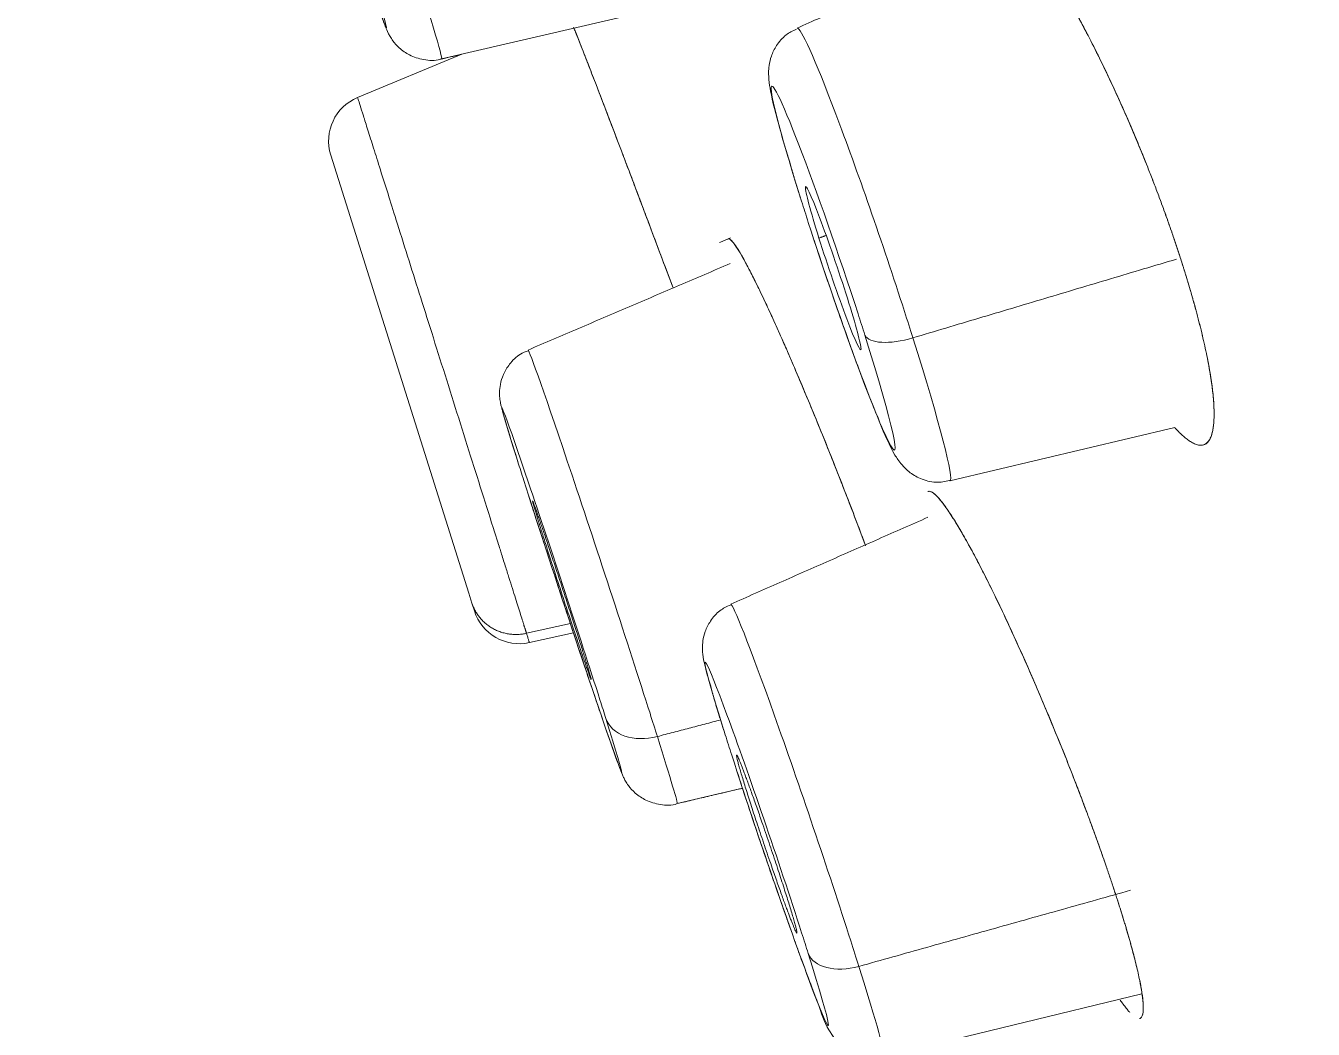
# Model space of a CAD drawing. Extents: x 5217 to 6345, y 0 to 827.
# Drawn here: x 5964.48 to 5972.71, y 474.04 to 480.44 of the extents above; entities that cross this region are included whole.
import ezdxf

# ---------------------------------------------------------------- set-up
doc = ezdxf.new("R2010")
doc.units = 0
doc.header["$LTSCALE"] = 30
doc.header["$MEASUREMENT"] = 0
doc.layers.add('1', color=7, linetype='CONTINUOUS')

msp = doc.modelspace()

# ---------------------------------------------------------------- linework, layer by layer
at = {"layer": '1', "color": 7, "linetype": 'Continuous', "lineweight": 18}
for p, q in [((5967.1402, 480.2323), (5968.6367, 480.5793)), ((5967.2686, 480.2621), (5966.6037, 479.9867)), ((5966.4324, 479.6193), (5967.3138, 476.8239)), ((5968.9838, 479.0903), (5968.9205, 479.0632)), ((5968.9205, 479.0633), (5968.9133, 479.0602)), ((5970.3853, 477.5392), (5971.8207, 477.8801)), ((5967.3138, 476.8239), (5967.334, 476.7598)), ((5967.3496, 476.7103), (5967.334, 476.7598)), ((5967.7006, 476.5076), (5967.982, 476.57)), ((5968.6444, 475.48), (5969.0616, 475.5783)), ((5969.9639, 473.8658), (5971.6102, 474.2662))]:
    msp.add_line(p, q, dxfattribs=at)
at = {"layer": '1', "color": 7, "linetype": 'Continuous', "lineweight": 13}
msp.add_line((5967.682, 476.5669), (5967.962, 476.6298), dxfattribs=at)
at = {"layer": '1', "color": 7, "linetype": 'Continuous', "lineweight": 18}
for centre, start, end in [((5966.7185, 479.7095), 112.5, 197.5), ((5967.6357, 476.8005), 197.5, 282.5)]:
    msp.add_arc(centre, 0.3, start, end, dxfattribs=at)
for centre, major_axis, ratio, start_param, end_param in [((5966.4087, 481.5968), (-0.3785, 1.1649), 0.015114, 2.774884, 4.188724), ((5969.6401, 478.8974), (0.3922, -1.1621), 0.048352, 1.300387, 2.298296), ((5969.6401, 478.8974), (0.1759, -0.5211), 0.048352, 1.177612, 4.319205), ((5969.6401, 478.8974), (0.3922, -1.1621), 0.048352, 4.319205, 4.44198), ((5969.6401, 478.8974), (-0.1759, 0.5211), 0.048352, 1.177612, 4.319205), ((5969.6401, 478.8974), (0.3922, -1.1621), 0.048352, 1.177612, 1.300387), ((5967.908, 476.8418), (-0.3827, 1.1635), 0.012341, 0.332669, 0.785322), ((5967.908, 476.8418), (-0.3827, 1.1635), 0.012341, 0.785322, 0.920831), ((5967.908, 476.8418), (-0.3827, 1.1635), 0.012341, 0.920831, 3.926915), ((5969.2159, 475.2217), (-0.3932, 1.1605), 0.027688, 0.509342, 0.916004), ((5969.2159, 475.2217), (-0.3932, 1.1605), 0.027688, 0.916004, 1.051553), ((5969.2159, 475.2217), (-0.3932, 1.1605), 0.027688, 1.051553, 4.057596)]:
    msp.add_ellipse(centre, major_axis=major_axis, ratio=ratio, start_param=start_param, end_param=end_param, dxfattribs=at)
at = {"layer": '1', "color": 7, "linetype": 'Continuous', "lineweight": 13}
for centre, major_axis, ratio, start_param, end_param in [((5966.6694, 481.6815), (-0.4709, 1.4491), 0.015114, 3.140254, 4.188724), ((5969.8979, 478.9844), (0.4877, -1.4451), 0.048352, 1.300387, 3.146678), ((5969.6401, 478.8974), (0.3922, -1.1621), 0.048352, 2.298295, 4.319205), ((5969.6401, 478.8974), (0.3922, -1.1621), 0.048352, 4.44198, 7.460797), ((5969.8979, 478.9844), (0.4877, -1.4451), 0.048352, 1.177612, 1.300387), ((5970.1262, 478.5655), (-0.2861, -0.0902), 0.382683, 0.05236, 1.530973), ((5969.8979, 478.9844), (-0.4877, 1.4451), 0.048352, 3.137101, 4.319205), ((5968.1683, 476.9274), (-0.4761, 1.4474), 0.012341, 4.062424, 6.283926), ((5967.908, 476.8418), (-0.3827, 1.1635), 0.012341, 4.062424, 6.615857), ((5969.4749, 475.3094), (-0.4891, 1.4436), 0.027688, 4.193146, 6.283932), ((5969.2159, 475.2217), (-0.3932, 1.1605), 0.027688, 4.193146, 6.792527), ((5967.908, 476.8418), (-0.3827, 1.1635), 0.012341, 3.926915, 4.062424), ((5968.1683, 476.9274), (-0.4761, 1.4474), 0.012341, 3.926915, 4.062424), ((5968.4737, 476.1161), (0.2861, 0.0902), 0.707107, 3.159046, 4.643525), ((5968.1683, 476.9274), (-0.4761, 1.4474), 0.012341, 3.140491, 3.926915), ((5969.2159, 475.2217), (-0.3932, 1.1605), 0.027688, 4.057596, 4.193146), ((5969.4749, 475.3094), (-0.4891, 1.4436), 0.027688, 4.057596, 4.193146), ((5969.7649, 474.6198), (-0.2861, -0.0902), 0.608761, 0.034907, 1.517595), ((5969.4749, 475.3094), (-0.4891, 1.4436), 0.027688, 3.139117, 4.057596)]:
    msp.add_ellipse(centre, major_axis=major_axis, ratio=ratio, start_param=start_param, end_param=end_param, dxfattribs=at)
at = {"layer": '1', "color": 7, "linetype": 'Continuous', "lineweight": 18}
for points, degree, knots in [([(5956.6668, 553.2546), (5956.6669, 553.2544), (5956.7304, 553.0528), (5956.7986, 552.8365), (5956.9395, 552.3899), (5957.0844, 551.9301), (5957.3052, 551.2299), (5957.5316, 550.5119), (5957.8357, 549.5474), (5958.1462, 548.5626), (5958.5349, 547.3299), (5958.9299, 546.0771), (5959.4018, 544.5803), (5959.8792, 543.0664), (5960.4305, 541.3178), (5960.9853, 539.5581), (5961.6095, 537.5785), (5962.2344, 535.5965), (5962.9225, 533.4141), (5963.6079, 531.2403), (5964.349, 528.8898), (5965.0835, 526.5604), (5965.8653, 524.0807), (5966.6363, 521.6354), (5967.4459, 519.0678), (5968.2404, 516.5478), (5969.0646, 513.9338), (5969.8699, 511.3799), (5970.6962, 508.7592), (5971.5001, 506.2095), (5972.317, 503.6186), (5973.1088, 501.1074), (5973.9063, 498.5779), (5974.6946, 496.0778), (5975.4823, 493.5795), (5976.2996, 490.9873), (5977.1096, 488.4184), (5977.9438, 485.7725), (5978.7629, 483.1748), (5979.6031, 480.5101), (5980.4194, 477.921), (5981.2531, 475.2768), (5982.0538, 472.7374), (5982.8676, 470.1562), (5983.6391, 467.7095), (5984.4193, 465.2348), (5985.1481, 462.9235), (5985.8814, 460.5978), (5986.5548, 458.4622), (5987.2287, 456.3246), (5987.8355, 454.4001), (5988.4397, 452.484), (5988.9708, 450.7995), (5989.4968, 449.1311), (5989.9457, 447.7074), (5990.388, 446.3045), (5990.7509, 445.1536), (5990.958, 444.4968), (5991.138, 443.9258)], 2, [0, 0, 0, 0.033713, 0.033713, 0.068746, 0.068746, 0.10378, 0.10378, 0.138813, 0.138813, 0.173846, 0.173846, 0.208879, 0.208879, 0.243913, 0.243913, 0.278946, 0.278946, 0.313979, 0.313979, 0.349012, 0.349012, 0.384046, 0.384046, 0.419079, 0.419079, 0.454112, 0.454112, 0.489145, 0.489145, 0.524179, 0.524179, 0.559212, 0.559212, 0.594245, 0.594245, 0.629278, 0.629278, 0.664312, 0.664312, 0.699345, 0.699345, 0.734378, 0.734378, 0.769411, 0.769411, 0.804444, 0.804444, 0.839478, 0.839478, 0.874511, 0.874511, 0.909544, 0.909544, 0.944577, 0.944577, 0.979611, 0.979611, 1, 1, 1]), ([(5971.8745, 478.9077), (5971.8726, 478.914), (5971.8686, 478.9264), (5971.8626, 478.9452), (5971.8565, 478.9641), (5971.8504, 478.983), (5971.8441, 479.0021), (5971.8378, 479.0213), (5971.8314, 479.0405), (5971.8249, 479.0599), (5971.8184, 479.0793), (5971.8117, 479.0988), (5971.805, 479.1184), (5971.7982, 479.138), (5971.7913, 479.1578), (5971.7844, 479.1776), (5971.7774, 479.1975), (5971.7631, 479.2376), (5971.7412, 479.2981), (5971.7111, 479.3791), (5971.6801, 479.4603), (5971.6383, 479.567), (5971.584, 479.7005), (5971.5155, 479.8612), (5971.4432, 480.0227), (5971.3724, 480.1734), (5971.3025, 480.3147), (5971.2312, 480.4519), (5971.1552, 480.5906), (5971.0868, 480.7067), (5971.0302, 480.7968), (5970.9857, 480.8638), (5970.9481, 480.9167), (5970.9143, 480.9616), (5970.8807, 481.0038), (5970.8512, 481.0379), (5970.8291, 481.0613), (5970.8159, 481.0746), (5970.8002, 481.0896), (5970.771, 481.1152), (5970.7296, 481.1436), (5970.6909, 481.1555), (5970.6691, 481.1522), (5970.661, 481.1488), (5970.6601, 481.1485)], 3, [0, 0, 0, 0, 0.005851, 0.011712, 0.017582, 0.023462, 0.029351, 0.035249, 0.041156, 0.047073, 0.053, 0.058935, 0.06488, 0.070835, 0.076799, 0.082772, 0.088755, 0.094747, 0.118884, 0.143013, 0.167135, 0.191249, 0.238146, 0.2866, 0.337139, 0.388501, 0.432005, 0.479799, 0.534744, 0.590969, 0.626712, 0.660893, 0.693516, 0.716054, 0.744112, 0.779566, 0.795628, 0.806502, 0.817835, 0.84193, 0.896046, 0.957243, 0.995453, 1, 1, 1, 1]), ([(5971.8745, 478.9077), (5971.8726, 478.914), (5971.8686, 478.9264), (5971.8626, 478.9452), (5971.8565, 478.9641), (5971.8504, 478.983), (5971.8441, 479.0021), (5971.8378, 479.0213), (5971.8314, 479.0405), (5971.8249, 479.0599), (5971.8184, 479.0793), (5971.8117, 479.0988), (5971.805, 479.1184), (5971.7982, 479.138), (5971.7913, 479.1578), (5971.7844, 479.1776), (5971.7774, 479.1975), (5971.7631, 479.2376), (5971.7412, 479.2981), (5971.7111, 479.3791), (5971.6801, 479.4603), (5971.6383, 479.567), (5971.584, 479.7005), (5971.5155, 479.8612), (5971.4432, 480.0227), (5971.3724, 480.1734), (5971.3025, 480.3147), (5971.2312, 480.4519), (5971.1552, 480.5906), (5971.0868, 480.7067), (5971.0302, 480.7968), (5970.9857, 480.8638), (5970.9481, 480.9167), (5970.9143, 480.9616), (5970.8807, 481.0038), (5970.8512, 481.0379), (5970.8291, 481.0613), (5970.8159, 481.0746), (5970.8002, 481.0896), (5970.771, 481.1152), (5970.7296, 481.1436), (5970.6909, 481.1555), (5970.6696, 481.1523), (5970.6614, 481.149), (5970.6605, 481.1486), (5970.6601, 481.1485)], 3, [0, 0, 0, 0, 0.005851, 0.011712, 0.017582, 0.023462, 0.029351, 0.035249, 0.041156, 0.047073, 0.052999, 0.058935, 0.06488, 0.070835, 0.076798, 0.082772, 0.088754, 0.094747, 0.118884, 0.143013, 0.167134, 0.191248, 0.238145, 0.2866, 0.337139, 0.3885, 0.432004, 0.479798, 0.534743, 0.590968, 0.626711, 0.660892, 0.693514, 0.716053, 0.74411, 0.779564, 0.795626, 0.806501, 0.817833, 0.841929, 0.896044, 0.957241, 0.995451, 0.9978, 1, 1, 1, 1]), ([(5970.6627, 481.1495), (5970.6723, 481.1532), (5970.6936, 481.1551), (5970.7319, 481.1417), (5970.7763, 481.1119), (5970.8267, 481.0654), (5970.8826, 481.0026), (5970.9436, 480.9239), (5971.0087, 480.8303), (5971.0772, 480.7227), (5971.1483, 480.6025), (5971.221, 480.4714), (5971.2946, 480.3306), (5971.3682, 480.1822), (5971.4412, 480.0273), (5971.5125, 479.8682), (5971.5819, 479.7058), (5971.6374, 479.5693), (5971.6801, 479.4603), (5971.7111, 479.3792), (5971.7412, 479.2983), (5971.7654, 479.2313), (5971.7842, 479.1782), (5971.798, 479.1388), (5971.8114, 479.0997), (5971.8246, 479.0609), (5971.8375, 479.0222), (5971.8502, 478.9838), (5971.8625, 478.9456), (5971.8705, 478.9204), (5971.8745, 478.9077)], 3, [0, 0, 0, 0, 0.049846, 0.099865, 0.150218, 0.200742, 0.251793, 0.303292, 0.354802, 0.406286, 0.457377, 0.50862, 0.559088, 0.609698, 0.659616, 0.709447, 0.758633, 0.807864, 0.832105, 0.856295, 0.880488, 0.904733, 0.916673, 0.928593, 0.940497, 0.952392, 0.964284, 0.976179, 0.988082, 1, 1, 1, 1]), ([(5970.6627, 481.1495), (5970.6723, 481.1532), (5970.6936, 481.1551), (5970.7319, 481.1417), (5970.7763, 481.1119), (5970.8267, 481.0654), (5970.8826, 481.0026), (5970.9436, 480.9239), (5971.0087, 480.8303), (5971.0772, 480.7227), (5971.1483, 480.6025), (5971.221, 480.4714), (5971.2946, 480.3306), (5971.3682, 480.1822), (5971.4412, 480.0273), (5971.5125, 479.8682), (5971.5819, 479.7058), (5971.6374, 479.5693), (5971.6801, 479.4603), (5971.7111, 479.3792), (5971.7412, 479.2983), (5971.7654, 479.2313), (5971.7842, 479.1782), (5971.798, 479.1388), (5971.8114, 479.0997), (5971.8246, 479.0609), (5971.8375, 479.0222), (5971.8502, 478.9838), (5971.8625, 478.9456), (5971.8705, 478.9204), (5971.8745, 478.9077)], 3, [0, 0, 0, 0, 0.049846, 0.099865, 0.150218, 0.200742, 0.251793, 0.303292, 0.354802, 0.406286, 0.457377, 0.50862, 0.559088, 0.609698, 0.659616, 0.709447, 0.758633, 0.807864, 0.832105, 0.856295, 0.880488, 0.904733, 0.916673, 0.928593, 0.940497, 0.952392, 0.964284, 0.976179, 0.988082, 1, 1, 1, 1]), ([(5966.7048, 480.6518), (5966.7258, 480.5903), (5966.7586, 480.4959), (5966.7843, 480.4337), (5966.7962, 480.3996), (5966.8309, 480.3439), (5966.8714, 480.2979), (5966.9372, 480.2516), (5967.027, 480.2241), (5967.1019, 480.2182), (5967.1381, 480.2329), (5967.1414, 480.2344)], 3, [0, 0, 0, 0, 0.268141, 0.493264, 0.629694, 0.670092, 0.729581, 0.803576, 0.891625, 0.990278, 1, 1, 1, 1]), ([(5968.6176, 478.771), (5968.5952, 478.831), (5968.55, 478.9521), (5968.4948, 479.0993), (5968.4523, 479.2119), (5968.4134, 479.3152), (5968.3578, 479.4624), (5968.2907, 479.6394), (5968.2245, 479.813), (5968.1659, 479.966), (5968.1123, 480.1052), (5968.0647, 480.228), (5968.0246, 480.3302), (5967.9985, 480.3959), (5967.9854, 480.4287), (5967.9822, 480.4365)], 3, [0, 0, 0, 0, 0.086189, 0.174361, 0.214676, 0.253176, 0.329294, 0.439947, 0.535291, 0.624069, 0.718661, 0.81139, 0.895363, 0.974222, 1, 1, 1, 1]), ([(5967.9822, 480.4365), (5967.9854, 480.4286), (5967.9995, 480.3933), (5968.0271, 480.3236), (5968.0685, 480.2179), (5968.1153, 480.0973), (5968.1677, 479.9615), (5968.2252, 479.8112), (5968.2804, 479.6664), (5968.3311, 479.5327), (5968.3762, 479.4136), (5968.4302, 479.2705), (5968.4937, 479.1018), (5968.559, 478.9276), (5968.6005, 478.8165), (5968.6175, 478.7709)], 3, [0, 0, 0, 0, 0.025983, 0.112796, 0.199523, 0.286996, 0.376068, 0.467525, 0.560112, 0.621837, 0.683998, 0.746884, 0.840131, 0.934495, 1, 1, 1, 1]), ([(5968.6176, 478.771), (5968.5952, 478.831), (5968.55, 478.9521), (5968.4948, 479.0993), (5968.4523, 479.2119), (5968.4134, 479.3152), (5968.3578, 479.4624), (5968.2907, 479.6394), (5968.2245, 479.813), (5968.1659, 479.966), (5968.1123, 480.1052), (5968.0647, 480.228), (5968.0246, 480.3302), (5967.9985, 480.3959), (5967.9854, 480.4287), (5967.9822, 480.4365)], 3, [0, 0, 0, 0, 0.086189, 0.174362, 0.214676, 0.253176, 0.329294, 0.439947, 0.535292, 0.62407, 0.718661, 0.81139, 0.895363, 0.974222, 1, 1, 1, 1]), ([(5967.9822, 480.4365), (5967.9854, 480.4286), (5967.9995, 480.3933), (5968.0271, 480.3236), (5968.0685, 480.2179), (5968.1153, 480.0973), (5968.1677, 479.9615), (5968.2252, 479.8112), (5968.2804, 479.6664), (5968.3311, 479.5327), (5968.3762, 479.4136), (5968.4302, 479.2705), (5968.4937, 479.1018), (5968.559, 478.9276), (5968.6005, 478.8165), (5968.6175, 478.7709)], 3, [0, 0, 0, 0, 0.025983, 0.112796, 0.199523, 0.286996, 0.376068, 0.467525, 0.560112, 0.621837, 0.683998, 0.746884, 0.840131, 0.934495, 1, 1, 1, 1]), ([(5969.4062, 480.422), (5969.3813, 480.4128), (5969.332, 480.3866), (5969.2776, 480.3223), (5969.2436, 480.2522), (5969.2298, 480.1903), (5969.227, 480.1395), (5969.2303, 480.0859), (5969.2459, 479.9917), (5969.2853, 479.8312), (5969.3439, 479.6326), (5969.3699, 479.548)], 3, [0, 0, 0, 0, 0.054224, 0.119774, 0.175982, 0.226257, 0.274036, 0.334498, 0.45917, 0.792371, 1, 1, 1, 1]), ([(5968.9682, 479.0832), (5968.9714, 479.0853), (5968.9797, 479.0842), (5968.9982, 479.0664), (5969.0228, 479.0326), (5969.0531, 478.9831), (5969.089, 478.9182), (5969.1302, 478.8384), (5969.1763, 478.7444), (5969.2271, 478.6366), (5969.2821, 478.5159), (5969.3407, 478.3837), (5969.4022, 478.2414), (5969.4656, 478.0913), (5969.5306, 477.9344), (5969.5962, 477.773), (5969.662, 477.6079), (5969.7271, 477.4414), (5969.7892, 477.2799), (5969.8288, 477.1749), (5969.8474, 477.1254)], 3, [0, 0, 0, 0, 0.05537, 0.110703, 0.165603, 0.220913, 0.276067, 0.331716, 0.387595, 0.443695, 0.499904, 0.556815, 0.613307, 0.669935, 0.725987, 0.782333, 0.838052, 0.894058, 0.949678, 1, 1, 1, 1]), ([(5969.8453, 477.1308), (5969.8283, 477.1763), (5969.7894, 477.2794), (5969.731, 477.4315), (5969.669, 477.5898), (5969.6055, 477.7494), (5969.537, 477.9189), (5969.4672, 478.0877), (5969.4015, 478.243), (5969.3536, 478.3538), (5969.3161, 478.4391), (5969.2881, 478.502), (5969.2571, 478.5709), (5969.2294, 478.6311), (5969.2025, 478.6888), (5969.163, 478.7719), (5969.1193, 478.8603), (5969.08, 478.9347), (5969.049, 478.9898), (5969.0216, 479.0345), (5968.9974, 479.0675), (5968.9801, 479.0837), (5968.9723, 479.0854), (5968.9693, 479.0841), (5968.9693, 479.0841)], 3, [0, 0, 0, 0, 0.046511, 0.104966, 0.153721, 0.207068, 0.268418, 0.330995, 0.389942, 0.445082, 0.464562, 0.497752, 0.527459, 0.559206, 0.584858, 0.615687, 0.693835, 0.747774, 0.783884, 0.842332, 0.89975, 0.951197, 0.999359, 1, 1, 1, 1]), ([(5969.8453, 477.1308), (5969.8283, 477.1762), (5969.7894, 477.2794), (5969.731, 477.4315), (5969.669, 477.5898), (5969.6055, 477.7494), (5969.537, 477.9189), (5969.4672, 478.0877), (5969.4015, 478.243), (5969.3536, 478.3538), (5969.3161, 478.4391), (5969.2881, 478.502), (5969.2571, 478.5709), (5969.2294, 478.6311), (5969.2025, 478.6888), (5969.163, 478.7719), (5969.1193, 478.8603), (5969.08, 478.9347), (5969.0486, 478.9906), (5969.0204, 479.0364), (5968.9957, 479.0695), (5968.9791, 479.0842), (5968.9719, 479.0852), (5968.9693, 479.0841)], 3, [0, 0, 0, 0, 0.046513, 0.104968, 0.153723, 0.207071, 0.268421, 0.330999, 0.389946, 0.445086, 0.464566, 0.497756, 0.527463, 0.559211, 0.584863, 0.615692, 0.693841, 0.74778, 0.78389, 0.844607, 0.904151, 0.957264, 1, 1, 1, 1]), ([(5968.9992, 479.0638), (5968.9992, 479.0638), (5969.0064, 479.0552), (5969.0228, 479.0326), (5969.0531, 478.9831), (5969.089, 478.9182), (5969.1302, 478.8384), (5969.1763, 478.7444), (5969.2271, 478.6366), (5969.2821, 478.5159), (5969.3407, 478.3837), (5969.4022, 478.2414), (5969.4656, 478.0913), (5969.5306, 477.9344), (5969.5962, 477.773), (5969.662, 477.6079), (5969.7271, 477.4414), (5969.7892, 477.2799), (5969.8288, 477.1749), (5969.8474, 477.1254)], 3, [0, 0, 0, 0, 0.000259, 0.061977, 0.124156, 0.18616, 0.24872, 0.311539, 0.374606, 0.437796, 0.501774, 0.565282, 0.628943, 0.691957, 0.755301, 0.817939, 0.880901, 0.943428, 1, 1, 1, 1]), ([(5969.5183, 479.0753), (5969.5648, 478.9335), (5969.6605, 478.6496), (5969.8101, 478.2321), (5969.9437, 477.8912), (5970.0078, 477.7477), (5970.0639, 477.656), (5970.1232, 477.595), (5970.198, 477.5493), (5970.2912, 477.5259), (5970.354, 477.534), (5970.3836, 477.5422)], 3, [0, 0, 0, 0, 0.18035, 0.377246, 0.576071, 0.78227, 0.845835, 0.880057, 0.918593, 0.962517, 1, 1, 1, 1]), ([(5971.8207, 477.8801), (5971.8257, 477.8745), (5971.8356, 477.8639), (5971.8544, 477.8447), (5971.8761, 477.8243), (5971.8997, 477.8049), (5971.9236, 477.7883), (5971.9484, 477.775), (5971.9742, 477.7669), (5971.9985, 477.7667), (5972.0199, 477.7751), (5972.0376, 477.7918), (5972.0535, 477.8201), (5972.0658, 477.8633), (5972.0729, 477.9278), (5972.0726, 478.0097), (5972.0643, 478.1091), (5972.0489, 478.2185), (5972.0306, 478.3176), (5972.0127, 478.4017), (5971.9973, 478.4686), (5971.9803, 478.5379), (5971.9652, 478.5961), (5971.9529, 478.6419), (5971.9439, 478.6743), (5971.9347, 478.707), (5971.9253, 478.74), (5971.9156, 478.7731), (5971.9057, 478.8065), (5971.8955, 478.8401), (5971.8852, 478.8738), (5971.8781, 478.8964), (5971.8745, 478.9077)], 3, [0, 0, 0, 0, 0.017202, 0.033979, 0.066329, 0.096945, 0.125681, 0.164106, 0.205807, 0.250792, 0.294973, 0.339209, 0.383499, 0.444367, 0.50317, 0.570043, 0.635367, 0.697303, 0.756594, 0.787422, 0.818227, 0.849009, 0.879769, 0.893312, 0.906808, 0.920259, 0.933664, 0.947023, 0.960336, 0.973603, 0.986824, 1, 1, 1, 1]), ([(5971.8207, 477.8801), (5971.8257, 477.8745), (5971.8356, 477.8639), (5971.8544, 477.8447), (5971.8761, 477.8243), (5971.8997, 477.8049), (5971.9236, 477.7883), (5971.9484, 477.775), (5971.9742, 477.7669), (5971.9985, 477.7667), (5972.0199, 477.7751), (5972.0376, 477.7918), (5972.0535, 477.8201), (5972.0658, 477.8633), (5972.0729, 477.9278), (5972.0726, 478.0097), (5972.0643, 478.1091), (5972.0489, 478.2185), (5972.0306, 478.3176), (5972.0127, 478.4017), (5971.9973, 478.4686), (5971.9803, 478.5379), (5971.9652, 478.5961), (5971.9529, 478.6419), (5971.9439, 478.6743), (5971.9347, 478.707), (5971.9253, 478.74), (5971.9156, 478.7731), (5971.9057, 478.8065), (5971.8955, 478.8401), (5971.8852, 478.8738), (5971.8781, 478.8964), (5971.8745, 478.9077)], 3, [0, 0, 0, 0, 0.017204, 0.033981, 0.066331, 0.096946, 0.125682, 0.164107, 0.205808, 0.250793, 0.294974, 0.33921, 0.3835, 0.444368, 0.503171, 0.570044, 0.635367, 0.697303, 0.756595, 0.787423, 0.818228, 0.84901, 0.879769, 0.893312, 0.906808, 0.920259, 0.933664, 0.947023, 0.960336, 0.973603, 0.986824, 1, 1, 1, 1]), ([(5971.8745, 478.9077), (5971.8766, 478.9013), (5971.8806, 478.8884), (5971.8866, 478.8691), (5971.8925, 478.8499), (5971.8983, 478.8309), (5971.9041, 478.8119), (5971.9097, 478.793), (5971.9153, 478.7742), (5971.9208, 478.7554), (5971.9262, 478.7368), (5971.9315, 478.7183), (5971.9368, 478.6999), (5971.9419, 478.6815), (5971.947, 478.6633), (5971.952, 478.6451), (5971.9569, 478.6271), (5971.9666, 478.5908), (5971.9805, 478.5373), (5971.9974, 478.4681), (5972.0127, 478.4014), (5972.0312, 478.3147), (5972.05, 478.2126), (5972.0652, 478.1027), (5972.0727, 478.0067), (5972.0725, 477.8987), (5972.0543, 477.8018), (5972.0197, 477.7714), (5971.9982, 477.7678), (5971.9982, 477.7678)], 3, [0, 0, 0, 0, 0.010037, 0.020071, 0.030103, 0.040135, 0.050167, 0.060202, 0.07024, 0.080283, 0.090332, 0.100388, 0.110454, 0.120529, 0.130616, 0.140716, 0.15083, 0.16096, 0.202037, 0.243014, 0.28398, 0.325026, 0.409424, 0.493402, 0.577793, 0.663426, 0.833194, 0.999984, 1, 1, 1, 1]), ([(5971.8745, 478.9077), (5971.8766, 478.9013), (5971.8806, 478.8884), (5971.8866, 478.8691), (5971.8925, 478.8499), (5971.8983, 478.8309), (5971.9041, 478.8119), (5971.9097, 478.793), (5971.9153, 478.7742), (5971.9208, 478.7554), (5971.9262, 478.7368), (5971.9315, 478.7183), (5971.9368, 478.6999), (5971.9419, 478.6815), (5971.947, 478.6633), (5971.952, 478.6451), (5971.9569, 478.6271), (5971.9666, 478.5908), (5971.9805, 478.5373), (5971.9974, 478.4681), (5972.0127, 478.4014), (5972.0312, 478.3147), (5972.05, 478.2126), (5972.0652, 478.1027), (5972.0727, 478.0067), (5972.0725, 477.8987), (5972.0551, 477.8061), (5972.0235, 477.7749), (5972.0053, 477.7694)], 3, [0, 0, 0, 0, 0.01023, 0.020456, 0.03068, 0.040904, 0.051129, 0.061356, 0.071587, 0.081822, 0.092064, 0.102314, 0.112572, 0.122841, 0.133121, 0.143415, 0.153723, 0.164047, 0.205912, 0.247674, 0.289426, 0.331259, 0.417276, 0.502865, 0.588874, 0.676149, 0.849173, 1, 1, 1, 1]), ([(5967.6938, 478.3701), (5967.6757, 478.3648), (5967.63, 478.3455), (5967.5745, 478.2906), (5967.5335, 478.2226), (5967.5142, 478.1595), (5967.509, 478.1075), (5967.5108, 478.0709), (5967.5138, 478.048), (5967.5175, 478.0284), (5967.5252, 477.9956), (5967.545, 477.9257), (5967.5865, 477.7903), (5967.622, 477.6775), (5967.626, 477.6647)], 3, [0, 0, 0, 0, 0.042402, 0.114834, 0.174409, 0.224959, 0.266737, 0.297729, 0.321935, 0.351553, 0.407442, 0.607005, 0.956644, 1, 1, 1, 1]), ([(5971.4716, 474.813), (5971.4699, 474.8185), (5971.4664, 474.8295), (5971.4611, 474.8462), (5971.4556, 474.8632), (5971.4501, 474.8802), (5971.4445, 474.8975), (5971.4388, 474.9149), (5971.4331, 474.9324), (5971.4272, 474.9501), (5971.4213, 474.968), (5971.4152, 474.986), (5971.4091, 475.0042), (5971.4029, 475.0226), (5971.3966, 475.0411), (5971.3902, 475.0597), (5971.3838, 475.0785), (5971.3707, 475.1165), (5971.3504, 475.1745), (5971.3223, 475.2534), (5971.2931, 475.3336), (5971.2544, 475.4385), (5971.2042, 475.5709), (5971.1409, 475.7334), (5971.0735, 475.9016), (5971.0071, 476.0623), (5970.9416, 476.2164), (5970.8748, 476.3697), (5970.803, 476.5301), (5970.7303, 476.6869), (5970.6622, 476.8286), (5970.6115, 476.9301), (5970.572, 477.007), (5970.5324, 477.0824), (5970.4863, 477.1667), (5970.4339, 477.2572), (5970.3835, 477.3377), (5970.341, 477.3976), (5970.3025, 477.4433), (5970.2704, 477.4713), (5970.2526, 477.4746), (5970.2455, 477.4717), (5970.2454, 477.4716)], 3, [0, 0, 0, 0, 0.00538, 0.010771, 0.016171, 0.021581, 0.027001, 0.032431, 0.037871, 0.043321, 0.048781, 0.054251, 0.059731, 0.065221, 0.070721, 0.07623, 0.08175, 0.08728, 0.109573, 0.131869, 0.154168, 0.17647, 0.218152, 0.261271, 0.306314, 0.352111, 0.39025, 0.432022, 0.480071, 0.52912, 0.575291, 0.61847, 0.636376, 0.661971, 0.707916, 0.745989, 0.796632, 0.850483, 0.884532, 0.942632, 0.998989, 1, 1, 1, 1]), ([(5971.4716, 474.813), (5971.4699, 474.8185), (5971.4664, 474.8295), (5971.4611, 474.8462), (5971.4556, 474.8632), (5971.4501, 474.8802), (5971.4445, 474.8975), (5971.4388, 474.9149), (5971.4331, 474.9324), (5971.4272, 474.9501), (5971.4213, 474.968), (5971.4152, 474.986), (5971.4091, 475.0042), (5971.4029, 475.0226), (5971.3966, 475.0411), (5971.3902, 475.0597), (5971.3838, 475.0785), (5971.3707, 475.1165), (5971.3504, 475.1745), (5971.3223, 475.2534), (5971.2931, 475.3336), (5971.2544, 475.4385), (5971.2042, 475.5709), (5971.1409, 475.7334), (5971.0735, 475.9016), (5971.0071, 476.0623), (5970.9416, 476.2164), (5970.8748, 476.3697), (5970.803, 476.5301), (5970.7303, 476.6869), (5970.6622, 476.8286), (5970.6115, 476.9301), (5970.572, 477.007), (5970.5324, 477.0824), (5970.4863, 477.1667), (5970.4339, 477.2572), (5970.3835, 477.3377), (5970.341, 477.3976), (5970.3052, 477.4401), (5970.2767, 477.4662), (5970.257, 477.4744), (5970.2479, 477.4727), (5970.2454, 477.4716)], 3, [0, 0, 0, 0, 0.00538, 0.01077, 0.01617, 0.02158, 0.027, 0.03243, 0.03787, 0.04332, 0.048779, 0.054249, 0.059729, 0.065218, 0.070718, 0.076228, 0.081747, 0.087277, 0.109569, 0.131864, 0.154162, 0.176463, 0.218144, 0.261261, 0.306303, 0.352098, 0.390236, 0.432006, 0.480054, 0.529101, 0.57527, 0.618448, 0.636354, 0.661948, 0.70789, 0.745962, 0.796603, 0.850453, 0.884501, 0.932342, 0.979291, 1, 1, 1, 1]), ([(5970.2684, 477.4689), (5970.272, 477.4671), (5970.2842, 477.4595), (5970.3084, 477.437), (5970.3438, 477.3938), (5970.385, 477.3349), (5970.4316, 477.2611), (5970.4831, 477.1725), (5970.5393, 477.0699), (5970.5994, 476.9543), (5970.6629, 476.8272), (5970.7287, 476.6902), (5970.7964, 476.5446), (5970.865, 476.3922), (5970.9342, 476.2341), (5971.003, 476.0722), (5971.071, 475.9076), (5971.1375, 475.7423), (5971.2018, 475.5774), (5971.2532, 475.4416), (5971.2927, 475.3347), (5971.3215, 475.2556), (5971.3493, 475.1776), (5971.3711, 475.1152), (5971.3876, 475.0676), (5971.399, 475.0343), (5971.4101, 475.0014), (5971.421, 474.9689), (5971.4316, 474.9368), (5971.442, 474.9052), (5971.4522, 474.874), (5971.4621, 474.8432), (5971.4684, 474.823), (5971.4716, 474.813)], 3, [0, 0, 0, 0, 0.021496, 0.067759, 0.113903, 0.160407, 0.207111, 0.253911, 0.30079, 0.348165, 0.395212, 0.442333, 0.489019, 0.535894, 0.582298, 0.628895, 0.675215, 0.721513, 0.767742, 0.814013, 0.837198, 0.86036, 0.883549, 0.906813, 0.917213, 0.927592, 0.937954, 0.948302, 0.958642, 0.968977, 0.979313, 0.989652, 1, 1, 1, 1]), ([(5970.2979, 477.4462), (5970.3016, 477.4426), (5970.3159, 477.4279), (5970.3438, 477.3938), (5970.385, 477.3349), (5970.4316, 477.2611), (5970.4831, 477.1725), (5970.5393, 477.0699), (5970.5994, 476.9543), (5970.6629, 476.8272), (5970.7287, 476.6902), (5970.7964, 476.5446), (5970.865, 476.3922), (5970.9342, 476.2341), (5971.003, 476.0722), (5971.071, 475.9076), (5971.1375, 475.7423), (5971.2018, 475.5774), (5971.2532, 475.4416), (5971.2927, 475.3347), (5971.3215, 475.2556), (5971.3493, 475.1776), (5971.3711, 475.1152), (5971.3876, 475.0676), (5971.399, 475.0343), (5971.4101, 475.0014), (5971.421, 474.9689), (5971.4316, 474.9368), (5971.442, 474.9052), (5971.4522, 474.874), (5971.4621, 474.8432), (5971.4684, 474.823), (5971.4716, 474.813)], 3, [0, 0, 0, 0, 0.01786, 0.066474, 0.115467, 0.164671, 0.213976, 0.263364, 0.313275, 0.362841, 0.412483, 0.461669, 0.511052, 0.55994, 0.609031, 0.657831, 0.706607, 0.75531, 0.804058, 0.828484, 0.852886, 0.877316, 0.901825, 0.912782, 0.923716, 0.934632, 0.945535, 0.956428, 0.967317, 0.978205, 0.989098, 1, 1, 1, 1]), ([(5967.6975, 477.4406), (5967.7343, 477.3256), (5967.8161, 477.0725), (5967.9595, 476.6363), (5968.0886, 476.2496), (5968.1507, 476.0676), (5968.1741, 475.9999)], 3, [0, 0, 0, 0, 0.246061, 0.525455, 0.80467, 1, 1, 1, 1]), ([(5968.9843, 476.7467), (5968.9595, 476.738), (5968.9107, 476.7126), (5968.8562, 476.6503), (5968.8218, 476.5819), (5968.8073, 476.5209), (5968.8047, 476.4738), (5968.8068, 476.4389), (5968.812, 476.4021), (5968.8226, 476.3521), (5968.8418, 476.2811), (5968.8581, 476.2285)], 3, [0, 0, 0, 0, 0.083175, 0.182494, 0.265819, 0.33744, 0.397126, 0.451509, 0.524311, 0.681989, 1, 1, 1, 1]), ([(5968.1741, 475.9999), (5968.1863, 475.9641), (5968.2352, 475.8203), (5968.275, 475.7139), (5968.2908, 475.6696), (5968.3118, 475.627), (5968.3357, 475.5891), (5968.3779, 475.5421), (5968.4467, 475.4957), (5968.5382, 475.4708), (5968.611, 475.4657), (5968.6442, 475.4801), (5968.6446, 475.4803)], 3, [0, 0, 0, 0, 0.111072, 0.483307, 0.645572, 0.686427, 0.719103, 0.772962, 0.837791, 0.914005, 0.998762, 1, 1, 1, 1]), ([(5969.0274, 475.6817), (5969.0679, 475.5568), (5969.1551, 475.2931), (5969.2741, 474.9439), (5969.3354, 474.7716), (5969.3509, 474.7287)], 3, [0, 0, 0, 0, 0.396972, 0.846152, 1, 1, 1, 1]), ([(5969.3034, 474.862), (5969.3034, 474.862), (5969.3264, 474.7965), (5969.3484, 474.7349), (5969.3699, 474.6753)], 3, [0, 0, 0, 0, 0.000043, 1, 1, 1, 1]), ([(5971.5968, 474.1085), (5971.5984, 474.1089), (5971.6051, 474.1115), (5971.6148, 474.1238), (5971.6211, 474.1563), (5971.6201, 474.2069), (5971.6123, 474.2719), (5971.6003, 474.3377), (5971.5874, 474.3978), (5971.5756, 474.448), (5971.5621, 474.5017), (5971.5497, 474.5483), (5971.5394, 474.5856), (5971.5319, 474.6123), (5971.5241, 474.6396), (5971.516, 474.6673), (5971.5077, 474.6956), (5971.4991, 474.7243), (5971.4902, 474.7534), (5971.4811, 474.7829), (5971.4748, 474.803), (5971.4716, 474.813)], 3, [0, 0, 0, 0, 0.029462, 0.127525, 0.240202, 0.351484, 0.458153, 0.561664, 0.616955, 0.672287, 0.727659, 0.783072, 0.807475, 0.831803, 0.856056, 0.880234, 0.904337, 0.928365, 0.952318, 0.976197, 1, 1, 1, 1]), ([(5971.4716, 474.813), (5971.4733, 474.8075), (5971.4768, 474.7966), (5971.4818, 474.7805), (5971.4868, 474.7645), (5971.4916, 474.7486), (5971.4964, 474.7329), (5971.5011, 474.7174), (5971.5058, 474.702), (5971.5103, 474.6868), (5971.5147, 474.6717), (5971.5191, 474.6568), (5971.5234, 474.6421), (5971.5276, 474.6275), (5971.5317, 474.613), (5971.5358, 474.5987), (5971.5397, 474.5846), (5971.5436, 474.5707), (5971.5514, 474.542), (5971.5626, 474.5), (5971.5759, 474.4469), (5971.5875, 474.3974), (5971.6007, 474.3362), (5971.6128, 474.2688), (5971.6204, 474.2037), (5971.6209, 474.1548), (5971.6157, 474.1289), (5971.6104, 474.1192), (5971.6087, 474.1169)], 3, [0, 0, 0, 0, 0.014109, 0.028206, 0.042294, 0.056374, 0.070448, 0.084517, 0.098584, 0.11265, 0.126717, 0.140786, 0.154859, 0.168938, 0.183025, 0.197121, 0.211227, 0.225347, 0.239481, 0.29927, 0.358955, 0.418669, 0.478548, 0.597665, 0.716743, 0.834624, 0.952497, 1, 1, 1, 1]), ([(5971.5968, 474.1085), (5971.5984, 474.1089), (5971.6051, 474.1115), (5971.6148, 474.1238), (5971.6211, 474.1563), (5971.6201, 474.2069), (5971.6123, 474.2719), (5971.6003, 474.3377), (5971.5874, 474.3978), (5971.5756, 474.448), (5971.5621, 474.5017), (5971.5497, 474.5483), (5971.5394, 474.5856), (5971.5319, 474.6123), (5971.5241, 474.6396), (5971.516, 474.6673), (5971.5077, 474.6956), (5971.4991, 474.7243), (5971.4902, 474.7534), (5971.4811, 474.7829), (5971.4748, 474.803), (5971.4716, 474.813)], 3, [0, 0, 0, 0, 0.02944, 0.127504, 0.240184, 0.351468, 0.45814, 0.561653, 0.616946, 0.672279, 0.727653, 0.783067, 0.80747, 0.831799, 0.856052, 0.880231, 0.904334, 0.928363, 0.952317, 0.976196, 1, 1, 1, 1]), ([(5971.4716, 474.813), (5971.4733, 474.8075), (5971.4768, 474.7966), (5971.4818, 474.7805), (5971.4868, 474.7645), (5971.4916, 474.7486), (5971.4964, 474.7329), (5971.5011, 474.7174), (5971.5058, 474.702), (5971.5103, 474.6868), (5971.5147, 474.6717), (5971.5191, 474.6568), (5971.5234, 474.6421), (5971.5276, 474.6275), (5971.5317, 474.613), (5971.5358, 474.5987), (5971.5397, 474.5846), (5971.5436, 474.5707), (5971.5514, 474.542), (5971.5626, 474.5), (5971.5759, 474.4469), (5971.5875, 474.3974), (5971.6007, 474.3362), (5971.6128, 474.2688), (5971.6204, 474.2037), (5971.6209, 474.1602), (5971.6179, 474.1408), (5971.6162, 474.1342)], 3, [0, 0, 0, 0, 0.015456, 0.030899, 0.046332, 0.061756, 0.077174, 0.092587, 0.107997, 0.123406, 0.138816, 0.154228, 0.169645, 0.185068, 0.2005, 0.215942, 0.231396, 0.246864, 0.262347, 0.327845, 0.393229, 0.458644, 0.52424, 0.654731, 0.785179, 0.914315, 1, 1, 1, 1]), ([(5969.3964, 474.599), (5969.4121, 474.5547), (5969.4718, 474.3883), (5969.5696, 474.1446), (5969.5821, 474.0777), (5969.6577, 473.9673), (5969.7047, 473.9191), (5969.7768, 473.8754), (5969.8681, 473.8526), (5969.9294, 473.8599), (5969.9586, 473.8678)], 3, [0, 0, 0, 0, 0.103933, 0.411085, 0.734763, 0.775969, 0.820049, 0.877714, 0.943096, 1, 1, 1, 1]), ([(5971.4734, 474.2247), (5971.4756, 474.2216), (5971.4927, 474.1972), (5971.5135, 474.1701), (5971.5302, 474.1513), (5971.5346, 474.1466)], 3, [0, 0, 0, 0, 0.096955, 0.756659, 1, 1, 1, 1]), ([(5971.4734, 474.2247), (5971.4756, 474.2215), (5971.4927, 474.1972), (5971.5135, 474.1701), (5971.5302, 474.1513), (5971.5346, 474.1466)], 3, [0, 0, 0, 0, 0.096782, 0.756501, 1, 1, 1, 1])]:
    msp.add_open_spline(points, degree=degree, knots=knots, dxfattribs=at)
for points, degree in [([(5970.6048, 480.9598), (5969.4099, 480.4294)], 1), ([(5967.1402, 480.2323), (5967.2686, 480.2621)], 1), ([(5969.3699, 479.548), (5969.3966, 479.4537), (5969.4358, 479.3307)], 2), ([(5968.9825, 478.9266), (5967.6922, 478.3749)], 1), ([(5970.2445, 477.3073), (5968.9858, 476.753)], 1), ([(5968.8581, 476.2285), (5968.8829, 476.1323), (5968.9488, 475.9258)], 2), ([(5968.6444, 475.48), (5969.0616, 475.5783)], 1)]:
    msp.add_open_spline(points, degree=degree, dxfattribs=at)
at = {"layer": '1', "color": 7, "linetype": 'Continuous', "lineweight": 13}
msp.add_rational_spline([(5966.6037, 479.9867), (5966.6032, 479.9882), (5966.9745, 478.8106), (5967.4593, 477.2732), (5967.6578, 476.6435)], [0.91965741562, 0.779896444469, 1, 0.730756595522, 1], degree=2, knots=[0, 0, 0, 0.44979, 0.44979, 1, 1, 1], dxfattribs=at)
for points in [[(5969.5495, 479.0892), (5969.5955, 479.1063)], [(5970.1493, 478.4525), (5971.8322, 478.955)], [(5968.5176, 475.908), (5968.9217, 476.0141)], [(5969.8045, 474.441), (5971.5383, 474.9265)]]:
    msp.add_open_spline(points, degree=1, dxfattribs=at)
at = {"layer": '1', "color": 7, "linetype": 'Continuous', "lineweight": 18}
for points, weights in [([(5967.7704, 477.2432), (5967.6428, 477.6478), (5967.7804, 477.2464), (5967.9179, 476.845), (5968.0455, 476.4404)], [1, 0.707106781187, 1, 0.707106781187, 1]), ([(5968.0455, 476.4404), (5968.1731, 476.0357), (5968.0355, 476.4371), (5967.898, 476.8386), (5967.7704, 477.2432)], [1, 0.707106781187, 1, 0.707106781187, 1]), ([(5969.0862, 475.5635), (5968.943, 476.0175), (5969.0728, 475.6756), (5969.2025, 475.3338), (5969.3456, 474.8798)], [1, 0.707106781188, 1, 0.707106781188, 1]), ([(5969.3456, 474.8798), (5969.4888, 474.4258), (5969.359, 474.7677), (5969.2293, 475.1095), (5969.0862, 475.5635)], [1, 0.707106781188, 1, 0.707106781188, 1])]:
    msp.add_rational_spline(points, weights, degree=2, knots=[0, 0, 0, 0.5, 0.5, 1, 1, 1], dxfattribs=at)
at = {"layer": '1', "color": 7, "linetype": 'Continuous', "lineweight": 13}
for points, weights in [([(5967.682, 476.5669), (5967.4138, 476.5066), (5967.334, 476.7598)], [1, 0.737277336802, 1]), ([(5967.6578, 476.6435), (5967.6723, 476.5976), (5967.682, 476.5669)], [1, 0.997684613306, 1]), ([(5967.682, 476.5669), (5967.7006, 476.5079), (5967.7007, 476.5076)], [1, 0.950900335956, 0.919708460251])]:
    msp.add_rational_spline(points, weights, degree=2, dxfattribs=at)

doc.saveas('drawing.dxf')
